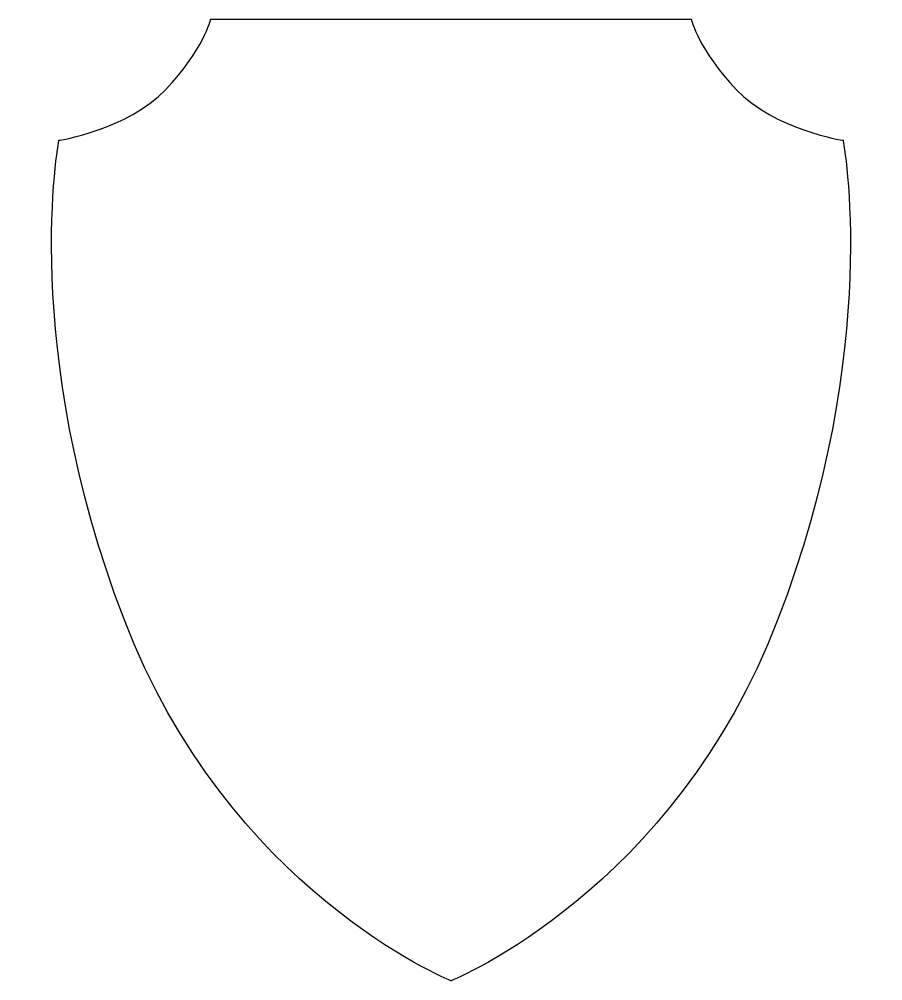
# Model space of a CAD drawing. Header units: centimetres. Extents: x -8.1 to 8.1, y -9 to 9.
import ezdxf

# ---------------------------------------------------------------- set-up
doc = ezdxf.new("R2010")
doc.units = ezdxf.units.CM
doc.header["$MEASUREMENT"] = 0
doc.layers.add('Camada 1', color=7, linetype='Continuous')

msp = doc.modelspace()

# ---------------------------------------------------------------- linework, layer by layer
at = {"layer": 'Camada 1'}
msp.add_open_spline([(7.33039, 6.72312), (7.33039, 6.72312), (6.04668, 6.92569), (5.33726, 7.66911), (5.33726, 7.66911), (4.62754, 8.41256), (4.49239, 8.98684), (4.49239, 8.98684), (4.49239, 8.98684), (4.49239, 8.98684), (-4.49239, 8.98684), (-4.49239, 8.98684), (-4.49239, 8.98684), (-4.49239, 8.98684), (-4.62725, 8.41256), (-5.33726, 7.66911), (-5.33726, 7.66911), (-6.04639, 6.92568), (-7.33039, 6.72312), (-7.33039, 6.72312), (-7.33039, 6.72312), (-7.33039, 6.72312), (-8.07353, 2.87171), (-6.1141, -2.23001), (-6.1141, -2.23001), (-4.16494, -7.3039), (-0.04559, -8.9681), (-0.00103, -8.98625), (-0.00103, -8.98625), (-0.00103, -8.98625), (-0.00103, -8.98683), (-0.00103, -8.98683), (-0.00103, -8.98683), (-0.00103, -8.98683), (-0.00016, -8.98654), (-0.00016, -8.98654), (-0.00016, -8.98654), (-0.00016, -8.98654), (0.001, -8.98683), (0.001, -8.98683), (0.001, -8.98683), (0.001, -8.98683), (0.001, -8.98625), (0.001, -8.98625), (0.001, -8.98625), (0.04585, -8.96807), (4.1652, -7.30387), (6.11407, -2.23001), (6.11407, -2.23001), (8.07352, 2.87171), (7.33039, 6.72312), (7.33039, 6.72312)], degree=3, knots=[0, 0, 0, 0, 0.07142857, 0.07142857, 0.07142857, 0.07142857, 0.14285714, 0.14285714, 0.14285714, 0.14285714, 0.21428571, 0.21428571, 0.21428571, 0.21428571, 0.28571429, 0.28571429, 0.28571429, 0.28571429, 0.35714286, 0.35714286, 0.35714286, 0.35714286, 0.42857143, 0.42857143, 0.42857143, 0.42857143, 0.5, 0.5, 0.5, 0.5, 0.57142857, 0.57142857, 0.57142857, 0.57142857, 0.64285714, 0.64285714, 0.64285714, 0.64285714, 0.71428571, 0.71428571, 0.71428571, 0.71428571, 0.78571429, 0.78571429, 0.78571429, 0.78571429, 0.85714286, 0.85714286, 0.85714286, 0.85714286, 1, 1, 1, 1], dxfattribs=at)

doc.saveas('drawing.dxf')
